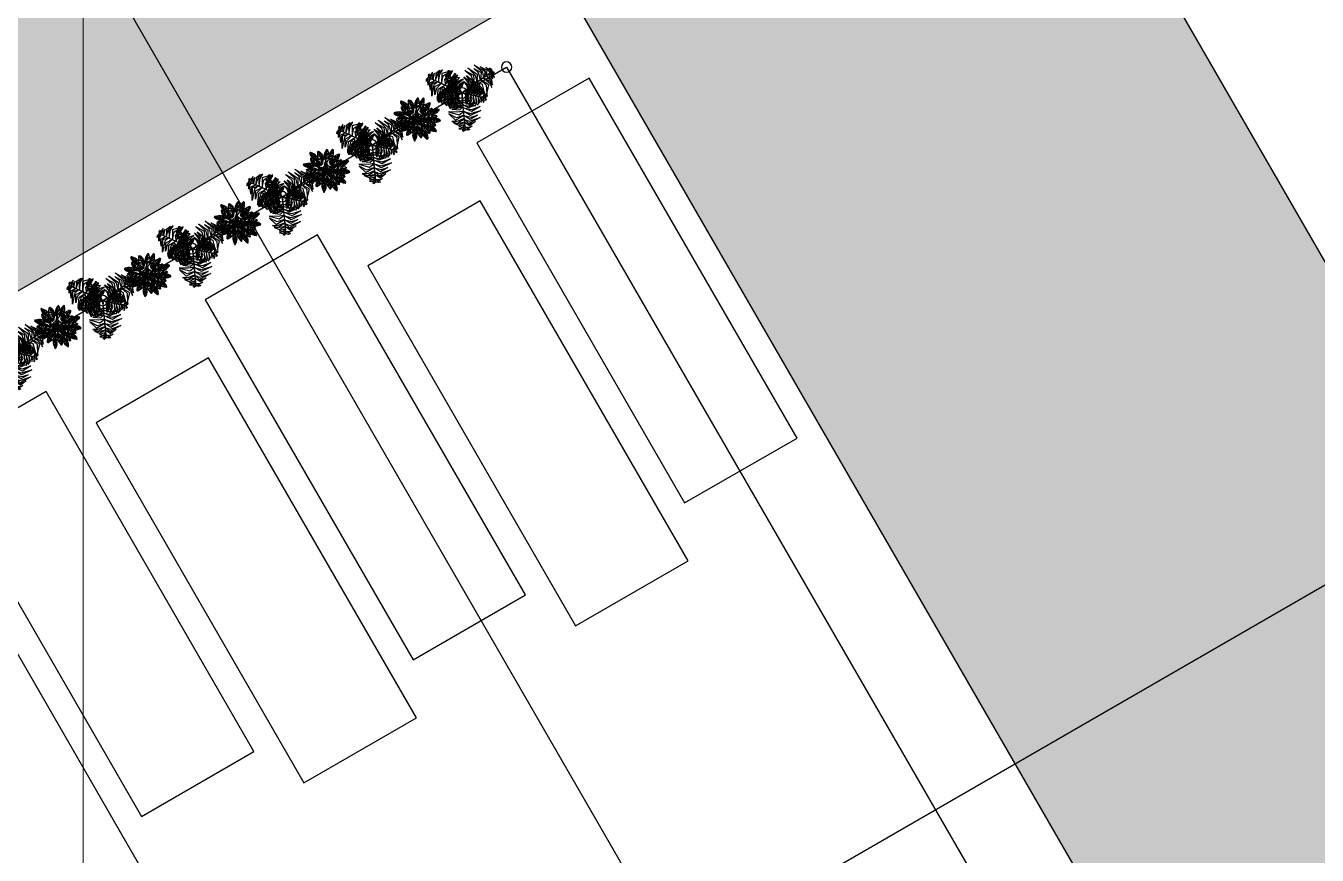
# Model space of a CAD drawing. Header units: metres. Extents: x 97 to 197, y 104 to 205.
# Drawn here: x 104.132 to 106.617, y 124.549 to 126.145 of the extents above; entities that cross this region are included whole.
import ezdxf

# ---------------------------------------------------------------- set-up
doc = ezdxf.new("R2010")
doc.units = ezdxf.units.M
for name, pattern in [('ACAD_ISO10W100', [18, 12, -3, 0, -3]), ('ACAD_ISO12W100', [21, 12, -3, 0, -3, 0, -3]), ('CENTER', [50.8, 31.75, -6.35, 6.35, -6.35])]:
    doc.linetypes.add(name, pattern=pattern)
for name, color, linetype in [('1-ALV_CORTE', 5, 'Continuous'), ('10-PROJ_SUP', 2, 'ACAD_ISO12W100'), ('16-EIXOS', 253, 'ACAD_ISO10W100'), ('18-HATCH', 1, 'Continuous'), ('5-PISO', 1, 'Continuous'), ('6-VEGETAÇÃO', 104, 'Continuous')]:
    doc.layers.add(name, color=color, linetype=linetype)
doc.layers.add('CORTE', color=2, linetype='CENTER', lineweight=9)

# ---------------------------------------------------------------- blocks, each defined once
blk = doc.blocks.new('*U83')
at = {"layer": '5-PISO', "ltscale": 0.1}
for points in [[(0.35, 0.025), (0.35, 0.275), (-0.45, 0.275), (-0.45, 0.025)], [(0.45, -0.275), (0.45, -0.025), (-0.35, -0.025), (-0.35, -0.275)]]:
    blk.add_lwpolyline(points, close=True, dxfattribs=at)
blk = doc.blocks.new('*U84')
at = {"layer": '5-PISO', "color": 0, "linetype": 'ByBlock', "lineweight": -2, "transparency": 16777216}
for p in [(0, 6.0341), (0, 5.4307), (0, 4.8273)]:
    blk.add_blockref('*U83', p, dxfattribs=at)
blk = doc.blocks.new('*U87')
at = {"layer": '5-PISO', "ltscale": 0.1}
blk.add_circle((0.0563, 0), 0.01, dxfattribs=at)
blk = doc.blocks.new('*U88')
at = {"layer": '1-ALV_CORTE', "color": 0, "linetype": 'ByBlock', "lineweight": -2, "transparency": 16777216}
for p in [(0.4533, -3.7), (0.5531, -3.7), (0.6529, -3.7), (0.7527, -3.7), (0.8526, -3.7), (0.9524, -3.7), (1.0522, -3.7), (1.1521, -3.7), (1.2519, -3.7), (1.3517, -3.7), (1.4516, -3.7), (1.5514, -3.7), (1.6512, -3.7), (1.7511, -3.7), (1.8509, -3.7), (1.9507, -3.7), (2.0506, -3.7), (2.1504, -3.7), (2.2502, -3.7)]:
    blk.add_blockref('*U87', p, dxfattribs=at)
blk = doc.blocks.new('A$C5E6B4C6F')
at = {"layer": '6-VEGETAÇÃO', "color": 76}
for points in [[(1.617, 1.726, -2.033), (1.464, 1.918, -2.092), (1.33, 1.988, -2.139), (1.499, 1.959, -2.083)], [(1.678, 1.813, -2.089), (1.51, 1.965, -2.183), (1.405, 2.011, -2.201), (1.562, 1.992, -2.214)], [(1.721, 1.874, -2.146), (1.59, 2.021, -2.244), (1.711, 1.971, -2.224)], [(1.777, 1.953, -2.259), (1.674, 2.021, -2.303), (1.628, 2.076, -2.362), (1.733, 2.028, -2.352)], [(1.806, 1.994, -2.342), (1.736, 2.07, -2.421), (1.789, 2.063, -2.443)], [(1.752, 1.917, -2.19), (1.76, 1.917, -2.19), (1.824, 2.009, -2.376), (1.817, 2.009, -2.376)], [(1.807, 1.996, -2.35), (1.927, 1.923, -2.425), (1.888, 1.979, -2.436)], [(0.357, 1.156, -2.032), (0.303, 1.302, -2.064), (0.415, 1.63, -2.175), (0.231, 1.292, -2.049)], [(0.595, 1.14, -2.069), (0.539, 1.339, -2.115), (0.629, 1.659, -2.22), (0.475, 1.345, -2.105)], [(0.708, 1.124, -2.084), (0.662, 1.376, -2.146), (0.747, 1.632, -2.233), (0.591, 1.377, -2.135)], [(1.482, 1.535, -2.067), (1.345, 1.656, -2.117), (1.097, 1.789, -2.205), (1.417, 1.703, -2.096)], [(1.557, 1.641, -2.048), (1.395, 1.82, -2.109), (1.136, 1.834, -2.194), (1.405, 1.9, -2.11)], [(1.207, 1.531, -0.981), (1.324, 1.574, -0.958), (1.424, 1.573, -1.089), (1.316, 1.62, -0.901)], [(1.395, 1.411, -2.091), (1.402, 1.411, -2.091), (1.64, 1.748, -2.031), (1.632, 1.748, -2.031)], [(1.556, 1.648, -2.048), (1.774, 1.585, -2.101), (1.908, 1.441, -2.163), (1.78, 1.66, -2.08)], [(1.629, 1.743, -2.032), (1.782, 1.718, -2.064), (2.011, 1.456, -2.175), (1.809, 1.784, -2.049)], [(1.633, 1.748, -2.029), (1.64, 1.748, -2.029), (1.76, 1.917, -2.19), (1.752, 1.917, -2.19)], [(1.691, 1.821, -2.104), (1.846, 1.789, -2.2), (1.954, 1.636, -2.209), (1.866, 1.836, -2.236)], [(1.778, 1.935, -2.243), (1.871, 1.881, -2.305), (1.934, 1.803, -2.299), (1.865, 1.938, -2.361)], [(0.052, 1.184, -2.342), (0.02, 1.085, -2.421), (0, 1.135, -2.443)], [(0.049, 1.184, -2.35), (0.052, 1.325, -2.425), (0.023, 1.263, -2.436)], [(0.145, 1.176, -2.19), (0.152, 1.176, -2.19), (0.041, 1.186, -2.376), (0.033, 1.186, -2.376)], [(0.102, 1.18, -2.259), (0.094, 1.057, -2.303), (0.07, 0.989, -2.362), (0.058, 1.103, -2.352)], [(0.117, 1.189, -2.243), (0.117, 1.297, -2.305), (0.153, 1.391, -2.299), (0.07, 1.263, -2.361)], [(0.259, 1.171, -2.104), (0.209, 1.321, -2.2), (0.288, 1.491, -2.209), (0.158, 1.315, -2.236)], [(0.475, 1.141, -2.048), (0.422, 1.361, -2.101), (0.479, 1.549, -2.163), (0.353, 1.329, -2.08)], [(0.796, 1.116, -2.149), (0.756, 1.287, -2.126), (0.781, 1.468, -2.215), (0.703, 1.281, -2.034)], [(1.196, 1.453, -1.072), (1.373, 1.5, -1.059), (1.421, 1.484, -1.129), (1.346, 1.542, -1.001)], [(1.502, 1.177, -1.5), (1.501, 1.373, -1.508), (1.382, 1.522, -1.658), (1.541, 1.415, -1.461)], [(1.426, 1.455, -2.084), (1.667, 1.369, -2.146), (1.847, 1.168, -2.233), (1.703, 1.43, -2.135)], [(1.496, 1.546, -2.069), (1.696, 1.494, -2.115), (1.929, 1.256, -2.22), (1.734, 1.547, -2.105)], [(1.567, 1.195, -1.421), (1.577, 1.394, -1.416), (1.543, 1.509, -1.462), (1.612, 1.399, -1.373)], [(1.582, 1.199, -1.406), (1.664, 1.106, -1.383), (1.707, 0.838, -1.514), (1.704, 1.13, -1.326)], [(1.652, 1.219, -1.388), (1.644, 1.403, -1.435), (1.609, 1.487, -1.463), (1.691, 1.394, -1.423)], [(0.198, 1.171, -2.146), (0.136, 0.983, -2.244), (0.119, 1.114, -2.224)], [(0.351, 1.157, -2.029), (0.358, 1.157, -2.029), (0.152, 1.176, -2.19), (0.145, 1.176, -2.19)], [(0.272, 1.164, -2.089), (0.224, 0.942, -2.183), (0.237, 0.829, -2.201), (0.175, 0.974, -2.214)], [(0.379, 1.154, -2.033), (0.289, 0.926, -2.092), (0.295, 0.774, -2.139), (0.235, 0.936, -2.083)], [(0.481, 1.145, -2.048), (0.407, 0.915, -2.109), (0.525, 0.683, -2.194), (0.333, 0.884, -2.11)], [(0.762, 1.119, -2.091), (0.769, 1.119, -2.091), (0.359, 1.157, -2.031), (0.351, 1.157, -2.031)], [(0.611, 1.133, -2.067), (0.575, 0.954, -2.117), (0.583, 0.673, -2.205), (0.497, 0.993, -2.096)], [(1.395, 0.579, -2.067), (1.568, 0.638, -2.117), (1.807, 0.786, -2.205), (1.573, 0.551, -2.096)], [(1.354, 0.668, -2.084), (1.159, 0.502, -2.146), (0.894, 0.447, -2.233), (1.193, 0.441, -2.135)], [(1.397, 0.562, -2.069), (1.252, 0.414, -2.115), (0.93, 0.332, -2.22), (1.279, 0.356, -2.105)], [(1.456, 0.458, -2.048), (1.292, 0.302, -2.101), (1.1, 0.258, -2.163), (1.354, 0.259, -2.08)], [(1.331, 0.717, -2.091), (1.339, 0.717, -2.091), (1.511, 0.343, -2.031), (1.504, 0.343, -2.031)], [(1.449, 0.461, -2.048), (1.685, 0.512, -2.109), (1.827, 0.73, -2.194), (1.749, 0.463, -2.11)], [(1.492, 0.368, -2.033), (1.735, 0.404, -2.092), (1.863, 0.485, -2.139), (1.753, 0.353, -2.083)], [(1.537, 0.27, -2.089), (1.753, 0.34, -2.183), (1.845, 0.408, -2.201), (1.75, 0.282, -2.214)], [(1.502, 0.348, -2.032), (1.403, 0.228, -2.064), (1.062, 0.161, -2.175), (1.447, 0.171, -2.049)], [(1.538, 0.256, -2.104), (1.433, 0.138, -2.2), (1.246, 0.121, -2.209), (1.463, 0.097, -2.236)], [(1.593, 0.124, -2.243), (1.5, 0.07, -2.305), (1.4, 0.054, -2.299), (1.552, 0.046, -2.361)], [(1.504, 0.342, -2.029), (1.511, 0.342, -2.029), (1.598, 0.154, -2.19), (1.591, 0.154, -2.19)], [(1.631, 0.067, -2.35), (1.508, 0, -2.425), (1.576, 0.006, -2.436)], [(1.568, 0.203, -2.146), (1.762, 0.243, -2.244), (1.657, 0.163, -2.224)], [(1.591, 0.154, -2.19), (1.598, 0.154, -2.19), (1.645, 0.053, -2.376), (1.638, 0.053, -2.376)], [(1.609, 0.115, -2.259), (1.719, 0.17, -2.303), (1.79, 0.183, -2.362), (1.697, 0.116, -2.352)], [(1.63, 0.07, -2.342), (1.731, 0.092, -2.421), (1.698, 0.049, -2.443)]]:
    blk.add_3dface(points, dxfattribs=at)
at = {"layer": '6-VEGETAÇÃO'}
for points in [[(1.206, 1.516, -0.996), (1.024, 1.596, -0.991), (1.003, 1.606, -1.037), (1.032, 1.631, -0.948)], [(1.214, 1.604, -0.963), (1.039, 1.663, -1.01), (1.047, 1.66, -1.038), (1.065, 1.703, -0.998)], [(1.372, 1.379, -2.153), (1.289, 1.475, -2.153), (1.073, 1.642, -2.248), (1.268, 1.547, -2.101)], [(1.23, 1.762, -0.967), (1.133, 1.78, -1), (1.08, 1.812, -1.029), (1.171, 1.816, -1.007)], [(1.41, 1.433, -2.085), (1.238, 1.599, -2.149), (1.14, 1.664, -2.184), (1.367, 1.566, -2.106)], [(1.235, 1.816, -0.991), (1.158, 1.859, -1.031), (1.199, 1.877, -1.03)], [(1.208, 1.535, -0.975), (1.215, 1.535, -0.975), (1.233, 1.716, -0.948), (1.226, 1.716, -0.948)], [(1.22, 1.616, -0.965), (1.342, 1.671, -0.989), (1.417, 1.659, -1.037), (1.338, 1.715, -0.98)], [(1.226, 1.716, -0.948), (1.233, 1.716, -0.948), (1.245, 1.837, -1.002), (1.238, 1.837, -1.002)], [(1.237, 1.748, -0.966), (1.325, 1.761, -1.002), (1.351, 1.746, -1.016), (1.299, 1.807, -1.012)], [(0.955, 0.903, -1.59), (0.806, 0.977, -1.573), (0.644, 1.183, -1.686), (0.774, 0.949, -1.523)], [(1.014, 0.95, -1.677), (0.836, 1.056, -1.674), (0.712, 1.227, -1.775), (0.805, 1.022, -1.619)], [(0.876, 1.104, -2.283), (0.841, 1.252, -2.262), (0.872, 1.481, -2.373), (0.804, 1.331, -2.219)], [(1.069, 0.994, -1.927), (0.971, 1.061, -1.881), (0.833, 1.185, -1.964), (0.915, 1.092, -1.822)], [(0.949, 1.102, -2.406), (0.922, 1.223, -2.391), (0.948, 1.371, -2.474), (0.888, 1.232, -2.335)], [(1.191, 1.364, -1.175), (1.049, 1.403, -1.197), (0.924, 1.423, -1.28), (1.079, 1.451, -1.128)], [(1.18, 1.253, -1.362), (1.084, 1.284, -1.342), (0.937, 1.329, -1.4), (1.039, 1.307, -1.275)], [(1.183, 1.282, -1.27), (0.999, 1.341, -1.291), (0.973, 1.349, -1.318), (1.1, 1.353, -1.229)], [(1.199, 1.449, -1.075), (1.016, 1.518, -1.083), (0.994, 1.522, -1.233), (1.09, 1.57, -1.036)], [(1.178, 1.229, -1.509), (1.095, 1.259, -1.473), (1.001, 1.293, -1.507), (1.108, 1.268, -1.395)], [(1.175, 1.208, -1.643), (1.093, 1.24, -1.593), (1.034, 1.269, -1.595), (1.098, 1.25, -1.522)], [(1.325, 1.313, -2.288), (1.259, 1.405, -2.271), (1.1, 1.534, -2.333), (1.296, 1.428, -2.198)], [(1.283, 1.253, -2.41), (1.221, 1.351, -2.381), (1.104, 1.463, -2.408), (1.248, 1.379, -2.316)], [(1.172, 1.174, -1.86), (1.18, 1.174, -1.86), (1.189, 1.265, -1.292), (1.181, 1.265, -1.292)], [(1.174, 1.231, -1.502), (1.225, 1.249, -1.456), (1.41, 1.25, -1.539), (1.287, 1.263, -1.397)], [(1.176, 1.21, -1.636), (1.205, 1.224, -1.601), (1.326, 1.223, -1.667), (1.211, 1.234, -1.539)], [(1.18, 1.255, -1.355), (1.249, 1.275, -1.303), (1.396, 1.276, -1.37), (1.242, 1.29, -1.204)], [(1.181, 1.265, -1.292), (1.189, 1.265, -1.292), (1.215, 1.535, -0.976), (1.208, 1.535, -0.976)], [(1.185, 1.3, -1.252), (1.387, 1.343, -1.249), (1.49, 1.314, -1.35), (1.387, 1.39, -1.194)], [(1.196, 1.375, -1.165), (1.356, 1.422, -1.148), (1.511, 1.392, -1.261), (1.36, 1.464, -1.098)], [(1.215, 1.156, -2.61), (1.222, 1.156, -2.61), (1.402, 1.411, -2.09), (1.395, 1.411, -2.09)], [(1.269, 1.113, -2.068), (1.269, 1.202, -2.018), (1.257, 1.332, -2.02), (1.28, 1.2, -1.947)], [(1.289, 1.119, -1.934), (1.287, 1.207, -1.898), (1.267, 1.371, -1.932), (1.3, 1.197, -1.82)], [(1.312, 1.125, -1.787), (1.306, 1.226, -1.767), (1.278, 1.444, -1.825), (1.313, 1.276, -1.7)], [(1.286, 1.257, -2.406), (1.405, 1.22, -2.391), (1.52, 1.124, -2.474), (1.429, 1.246, -2.335)], [(1.341, 1.133, -1.695), (1.329, 1.325, -1.716), (1.31, 1.418, -1.743), (1.377, 1.236, -1.654)], [(1.324, 1.32, -2.283), (1.47, 1.276, -2.262), (1.653, 1.135, -2.373), (1.557, 1.269, -2.219)], [(1.324, 1.128, -1.717), (1.331, 1.128, -1.717), (1.593, 1.2, -1.401), (1.585, 1.2, -1.401)], [(1.42, 1.155, -1.6), (1.405, 1.302, -1.622), (1.344, 1.516, -1.705), (1.461, 1.291, -1.553)], [(1.375, 1.383, -2.149), (1.543, 1.333, -2.126), (1.687, 1.221, -2.215), (1.565, 1.381, -2.034)], [(1.505, 1.182, -1.497), (1.612, 1.034, -1.484), (1.64, 0.882, -1.554), (1.642, 1.074, -1.426)], [(1.585, 1.2, -1.4), (1.593, 1.2, -1.4), (1.768, 1.249, -1.373), (1.761, 1.249, -1.373)], [(1.666, 1.218, -1.39), (1.761, 1.124, -1.414), (1.759, 0.977, -1.462), (1.801, 1.144, -1.405)], [(1.715, 1.236, -1.379), (1.726, 1.399, -1.416), (1.768, 1.304, -1.384)], [(1.761, 1.249, -1.373), (1.768, 1.249, -1.373), (1.886, 1.281, -1.427), (1.878, 1.281, -1.427)], [(1.805, 1.261, -1.392), (1.787, 1.358, -1.425), (1.798, 1.419, -1.454), (1.834, 1.335, -1.432)], [(1.795, 1.249, -1.391), (1.838, 1.172, -1.427), (1.839, 1.092, -1.441), (1.872, 1.213, -1.437)], [(1.858, 1.276, -1.416), (1.87, 1.363, -1.456), (1.902, 1.332, -1.455)], [(1.862, 1.277, -1.42), (1.915, 1.175, -1.465), (1.92, 1.23, -1.458)], [(0.841, 0.796, -1.406), (0.726, 0.843, -1.383), (0.569, 1.065, -1.514), (0.701, 0.804, -1.326)], [(0.775, 0.742, -1.39), (0.647, 0.784, -1.414), (0.584, 0.917, -1.462), (0.621, 0.749, -1.405)], [(0.735, 1.122, -2.085), (0.678, 0.89, -2.149), (0.67, 0.773, -2.184), (0.642, 1.017, -2.106)], [(0.903, 0.846, -1.497), (0.741, 0.931, -1.484), (0.648, 1.055, -1.554), (0.731, 0.882, -1.426)], [(0.839, 0.794, -1.4), (0.846, 0.794, -1.4), (0.71, 0.672, -1.373), (0.703, 0.672, -1.373)], [(0.801, 1.116, -2.153), (0.759, 0.996, -2.153), (0.723, 0.725, -2.248), (0.708, 0.941, -2.101)], [(1.072, 1.091, -2.61), (1.08, 1.091, -2.61), (0.769, 1.119, -2.09), (0.762, 1.119, -2.09)], [(0.881, 1.108, -2.288), (0.835, 1.005, -2.271), (0.803, 0.803, -2.333), (0.797, 1.025, -2.198)], [(1.048, 0.981, -1.78), (0.935, 1.058, -1.728), (0.826, 1.156, -1.795), (0.93, 1.042, -1.629)], [(1.041, 0.974, -1.717), (1.049, 0.974, -1.717), (0.846, 0.794, -1.401), (0.839, 0.794, -1.401)], [(0.853, 0.806, -1.421), (0.932, 0.624, -1.416), (1.014, 0.536, -1.462), (0.903, 0.604, -1.373)], [(0.954, 1.101, -2.41), (0.9, 0.999, -2.381), (0.862, 0.841, -2.408), (0.863, 1.008, -2.316)], [(0.903, 0.851, -1.5), (0.99, 0.676, -1.508), (1.164, 0.595, -1.658), (0.973, 0.621, -1.461)], [(1.082, 1.011, -2.061), (1.002, 1.066, -2.026), (0.914, 1.148, -2.092), (0.991, 1.062, -1.964)], [(1.287, 0.824, -2.283), (1.176, 0.719, -2.262), (0.963, 0.632, -2.373), (1.127, 0.648, -2.219)], [(0.967, 0.908, -1.6), (1.045, 0.782, -1.622), (1.195, 0.618, -1.705), (0.99, 0.768, -1.553)], [(1.252, 0.888, -2.406), (1.161, 0.804, -2.391), (1.019, 0.752, -2.474), (1.171, 0.77, -2.335)], [(1.028, 0.962, -1.695), (1.124, 0.795, -1.716), (1.182, 0.721, -1.743), (1.041, 0.854, -1.654)], [(1.109, 1.035, -2.285), (1.117, 1.035, -2.285), (1.049, 0.974, -1.717), (1.041, 0.974, -1.717)], [(1.05, 0.982, -1.787), (1.1, 0.895, -1.767), (1.222, 0.711, -1.825), (1.117, 0.847, -1.7)], [(1.068, 0.998, -1.934), (1.109, 0.92, -1.898), (1.199, 0.782, -1.932), (1.093, 0.923, -1.82)], [(1.072, 1.091, -2.61), (1.08, 1.091, -2.61), (1.17, 1.082, -3.235), (1.163, 1.082, -3.235)], [(1.084, 1.012, -2.068), (1.123, 0.933, -2.018), (1.192, 0.821, -2.02), (1.112, 0.929, -1.947)], [(1.109, 1.035, -2.285), (1.117, 1.035, -2.285), (1.172, 1.084, -2.985), (1.164, 1.084, -2.985)], [(1.215, 1.156, -2.61), (1.222, 1.156, -2.61), (1.17, 1.082, -3.235), (1.163, 1.082, -3.235)], [(1.2, 1, -2.61), (1.208, 1, -2.61), (1.17, 1.082, -3.235), (1.163, 1.082, -3.235)], [(1.236, 1.104, -2.285), (1.243, 1.104, -2.285), (1.172, 1.084, -2.985), (1.164, 1.084, -2.985)], [(1.172, 1.174, -1.86), (1.18, 1.174, -1.86), (1.172, 1.1, -2.56), (1.165, 1.1, -2.56)], [(1.2, 1, -2.61), (1.208, 1, -2.61), (1.339, 0.717, -2.09), (1.331, 0.717, -2.09)], [(1.236, 1.104, -2.285), (1.243, 1.104, -2.285), (1.331, 1.128, -1.717), (1.324, 1.128, -1.717)], [(1.25, 0.893, -2.41), (1.366, 0.897, -2.381), (1.522, 0.943, -2.408), (1.377, 0.861, -2.316)], [(1.271, 1.114, -2.061), (1.318, 1.029, -2.026), (1.361, 0.916, -2.092), (1.33, 1.027, -1.964)], [(1.281, 0.826, -2.288), (1.393, 0.838, -2.271), (1.584, 0.911, -2.333), (1.395, 0.794, -2.198)], [(1.29, 1.123, -1.927), (1.348, 1.019, -1.881), (1.417, 0.847, -1.964), (1.384, 0.967, -1.822)], [(1.315, 1.126, -1.78), (1.381, 1.006, -1.728), (1.435, 0.87, -1.795), (1.393, 1.018, -1.629)], [(1.315, 0.753, -2.153), (1.439, 0.777, -2.153), (1.692, 0.881, -2.248), (1.512, 0.759, -2.101)], [(1.343, 0.692, -2.085), (1.572, 0.759, -2.149), (1.677, 0.811, -2.184), (1.479, 0.664, -2.106)], [(1.358, 1.138, -1.677), (1.471, 0.964, -1.674), (1.506, 0.756, -1.775), (1.514, 0.981, -1.619)], [(1.432, 1.154, -1.59), (1.533, 1.021, -1.573), (1.587, 0.765, -1.686), (1.574, 1.032, -1.523)], [(0.625, 0.603, -1.42), (0.532, 0.67, -1.465), (0.552, 0.619, -1.458)], [(0.673, 0.657, -1.391), (0.599, 0.707, -1.427), (0.563, 0.778, -1.441), (0.587, 0.655, -1.437)], [(0.703, 0.673, -1.373), (0.71, 0.673, -1.373), (0.619, 0.591, -1.427), (0.612, 0.591, -1.427)], [(0.628, 0.605, -1.416), (0.656, 0.522, -1.456), (0.614, 0.535, -1.455)], [(0.668, 0.642, -1.392), (0.728, 0.563, -1.425), (0.745, 0.503, -1.454), (0.675, 0.562, -1.432)], [(0.738, 0.704, -1.379), (0.8, 0.553, -1.416), (0.721, 0.619, -1.384)], [(0.787, 0.747, -1.388), (0.876, 0.585, -1.435), (0.944, 0.526, -1.463), (0.829, 0.573, -1.423)], [(1.317, 0.748, -2.149), (1.189, 0.628, -2.126), (1.02, 0.559, -2.215), (1.22, 0.585, -2.034)]]:
    blk.add_3dface(points, dxfattribs=at)
blk = doc.blocks.new('A$C67B00017')
at = {"layer": '6-VEGETAÇÃO', "color": 153}
for p, q in [((0.656, 2.047), (0.587, 2.057)), ((0.687, 1.99), (0.596, 1.999)), ((0.721, 1.914), (0.606, 1.927)), ((0.662, 2.14), (0.661, 2.077)), ((0.703, 2.103), (0.703, 2.003)), ((0.744, 2.051), (0.737, 1.925)), ((0.785, 1.97), (0.754, 1.871)), ((0.925, 1.914), (0.844, 1.95)), ((0.964, 2.027), (0.942, 1.948)), ((1.002, 1.966), (0.967, 1.844)), ((1.12, 1.971), (1.019, 2.037)), ((1.126, 2.026), (1.03, 2.092)), ((1.132, 2.109), (1.055, 2.16)), ((1.131, 2.174), (1.075, 2.216)), ((1.18, 1.961), (1.129, 1.936)), ((1.208, 2.045), (1.134, 1.973)), ((1.21, 2.136), (1.145, 2.028)), ((1.18, 2.254), (1.15, 2.198)), ((1.199, 2.201), (1.151, 2.113)), ((1.202, 1.994), (1.231, 1.871)), ((1.243, 2.053), (1.261, 1.974)), ((1.276, 1.939), (1.36, 1.971)), ((1.484, 1.896), (1.424, 2.001)), ((1.514, 1.943), (1.459, 2.045)), ((1.557, 2.014), (1.512, 2.094)), ((1.639, 2.003), (1.532, 1.936)), ((1.586, 2.073), (1.554, 2.135)), ((1.659, 2.066), (1.576, 2.009)), ((1.665, 2.122), (1.613, 2.085)), ((0.296, 1.706), (0.23, 1.681)), ((0.256, 1.79), (0.286, 1.734)), ((0.35, 1.671), (0.266, 1.635)), ((0.416, 1.621), (0.309, 1.577)), ((0.31, 1.778), (0.358, 1.69)), ((0.401, 1.393), (0.327, 1.344)), ((0.328, 1.487), (0.382, 1.425)), ((0.46, 1.585), (0.349, 1.537)), ((0.37, 1.752), (0.426, 1.637)), ((0.479, 1.364), (0.384, 1.296)), ((0.4, 1.486), (0.483, 1.39)), ((0.446, 1.7), (0.465, 1.598)), ((0.575, 1.32), (0.454, 1.236)), ((0.482, 1.47), (0.582, 1.344)), ((0.501, 1.63), (0.493, 1.574)), ((0.602, 1.725), (0.513, 1.718)), ((0.639, 1.288), (0.514, 1.198)), ((0.529, 1.576), (0.526, 1.546)), ((0.657, 1.662), (0.541, 1.648)), ((0.719, 1.577), (0.573, 1.562)), ((0.584, 1.842), (0.601, 1.763)), ((0.59, 1.427), (0.642, 1.306)), ((0.759, 1.518), (0.607, 1.5)), ((0.742, 1.862), (0.622, 1.874)), ((0.646, 1.807), (0.672, 1.682)), ((0.677, 1.356), (0.684, 1.284)), ((0.781, 1.48), (0.678, 1.45)), ((0.71, 1.754), (0.737, 1.594)), ((0.728, 1.296), (0.731, 1.258)), ((0.812, 1.431), (0.744, 1.413)), ((0.8, 1.883), (0.767, 1.837)), ((0.784, 1.663), (0.771, 1.532)), ((0.799, 1.821), (0.782, 1.797)), ((0.826, 1.559), (0.797, 1.493)), ((0.876, 1.406), (0.821, 1.404)), ((0.959, 1.729), (0.823, 1.784)), ((0.968, 1.658), (0.824, 1.713)), ((0.841, 1.482), (0.826, 1.447)), ((0.944, 1.833), (0.835, 1.875)), ((0.908, 1.366), (0.836, 1.361)), ((0.945, 1.312), (0.854, 1.306)), ((0.868, 1.479), (0.876, 1.43)), ((0.905, 1.456), (0.918, 1.379)), ((0.944, 1.422), (0.956, 1.323)), ((0.987, 1.364), (0.976, 1.283)), ((1.034, 1.889), (0.983, 1.736)), ((1.057, 1.775), (0.984, 1.665)), ((1.045, 1.663), (0.989, 1.618)), ((1.01, 1.298), (0.991, 1.258)), ((1.023, 1.588), (0.993, 1.564)), ((1.086, 1.367), (1.011, 1.425)), ((1.094, 1.41), (1.023, 1.467)), ((1.104, 1.475), (1.047, 1.519)), ((1.107, 1.526), (1.065, 1.562)), ((1.106, 1.315), (1.084, 1.306)), ((1.133, 1.356), (1.091, 1.339)), ((1.16, 1.42), (1.097, 1.368)), ((1.167, 1.492), (1.109, 1.41)), ((1.162, 1.543), (1.119, 1.477)), ((1.15, 1.907), (1.123, 1.894)), ((1.15, 1.585), (1.123, 1.543)), ((1.139, 1.805), (1.207, 1.693)), ((1.146, 1.693), (1.2, 1.646)), ((1.164, 1.617), (1.193, 1.592)), ((1.166, 1.919), (1.211, 1.764)), ((1.223, 1.685), (1.368, 1.733)), ((1.234, 1.755), (1.373, 1.804)), ((1.254, 1.859), (1.365, 1.896)), ((1.281, 1.498), (1.293, 1.461)), ((1.304, 1.573), (1.327, 1.504)), ((1.306, 1.444), (1.372, 1.42)), ((1.341, 1.49), (1.441, 1.451)), ((1.355, 1.673), (1.356, 1.542)), ((1.366, 1.526), (1.516, 1.494)), ((1.436, 1.757), (1.396, 1.6)), ((1.412, 1.581), (1.556, 1.553)), ((1.482, 1.826), (1.452, 1.826)), ((1.505, 1.804), (1.468, 1.682)), ((1.533, 1.86), (1.476, 1.861)), ((1.482, 1.661), (1.596, 1.636)), ((1.596, 1.922), (1.497, 1.892)), ((1.509, 1.41), (1.517, 1.373)), ((1.527, 1.354), (1.589, 1.322)), ((1.54, 1.482), (1.555, 1.411)), ((1.541, 1.718), (1.629, 1.703)), ((1.57, 1.833), (1.546, 1.756)), ((1.568, 1.395), (1.662, 1.344)), ((1.604, 1.575), (1.588, 1.444)), ((1.597, 1.428), (1.741, 1.378)), ((1.695, 1.648), (1.635, 1.498)), ((1.649, 1.477), (1.788, 1.431)), ((1.769, 1.686), (1.717, 1.57)), ((1.746, 1.267), (1.726, 1.29)), ((1.728, 1.547), (1.838, 1.508)), ((1.806, 1.253), (1.768, 1.295)), ((1.794, 1.597), (1.88, 1.571)), ((1.799, 1.314), (1.836, 1.428)), ((1.837, 1.707), (1.804, 1.633)), ((1.894, 1.249), (1.805, 1.301)), ((1.854, 1.323), (1.891, 1.432)), ((1.983, 1.271), (1.86, 1.305)), ((1.935, 1.339), (1.963, 1.427)), ((2.042, 1.299), (1.944, 1.322)), ((1.998, 1.357), (2.022, 1.423)), ((2.087, 1.332), (2.025, 1.346)), ((0.094, 1.203), (0.149, 1.17)), ((0.171, 1.151), (0.127, 1.096)), ((0.147, 1.22), (0.233, 1.168)), ((0.236, 1.148), (0.182, 1.074)), ((0.212, 1.228), (0.318, 1.158)), ((0.318, 1.139), (0.249, 1.047)), ((0.374, 1.13), (0.303, 1.033)), ((0.304, 1.222), (0.372, 1.144)), ((0.433, 0.859), (0.353, 0.899)), ((0.371, 0.757), (0.417, 0.824)), ((0.386, 1.19), (0.409, 1.138)), ((0.506, 0.897), (0.404, 0.953)), ((0.438, 1.158), (0.45, 1.13)), ((0.442, 0.766), (0.513, 0.872)), ((0.597, 0.952), (0.467, 1.021)), ((0.514, 0.661), (0.638, 0.689)), ((0.656, 0.991), (0.522, 1.066)), ((0.522, 0.791), (0.606, 0.929)), ((0.566, 0.726), (0.725, 0.754)), ((0.676, 1.265), (0.6, 1.189)), ((0.69, 1.019), (0.606, 1.085)), ((0.624, 0.848), (0.661, 0.974)), ((0.656, 0.801), (0.787, 0.79)), ((0.659, 0.673), (0.674, 0.558)), ((0.726, 1.237), (0.676, 1.189)), ((0.737, 1.052), (0.682, 1.094)), ((0.702, 0.928), (0.7, 1.001)), ((0.743, 0.737), (0.76, 0.591)), ((0.745, 0.993), (0.745, 1.032)), ((0.76, 0.844), (0.826, 0.816)), ((0.853, 0.96), (0.799, 0.967)), ((0.801, 0.778), (0.822, 0.626)), ((0.889, 0.996), (0.818, 1.009)), ((0.836, 0.861), (0.872, 0.846)), ((0.838, 0.888), (0.851, 0.937)), ((0.839, 0.8), (0.871, 0.697)), ((0.931, 1.047), (0.842, 1.062)), ((0.958, 1.081), (0.865, 1.099)), ((0.968, 1.275), (0.874, 1.267)), ((0.877, 0.907), (0.898, 0.983)), ((0.888, 0.832), (0.906, 0.764)), ((1.042, 0.659), (0.909, 0.583)), ((0.919, 0.938), (0.941, 1.035)), ((0.968, 0.991), (0.965, 1.072)), ((0.998, 1.054), (0.982, 1.096)), ((1.01, 1.1), (1.002, 1.123)), ((1.018, 1.251), (1.007, 1.229)), ((1.048, 0.969), (1.092, 1.037)), ((1.054, 1.038), (1.089, 1.066)), ((1.087, 0.736), (1.054, 0.755)), ((1.12, 0.665), (1.057, 0.701)), ((1.148, 0.556), (1.06, 0.654)), ((1.062, 0.898), (1.093, 0.993)), ((1.067, 1.084), (1.086, 1.1)), ((1.083, 0.851), (1.103, 0.927)), ((1.102, 1.042), (1.191, 1.009)), ((1.107, 0.814), (1.12, 0.862)), ((1.108, 0.998), (1.192, 0.965)), ((1.118, 0.933), (1.185, 0.908)), ((1.13, 0.884), (1.181, 0.862)), ((1.186, 1.151), (1.181, 1.174)), ((1.221, 1.118), (1.212, 1.161)), ((1.235, 0.724), (1.249, 0.76)), ((1.28, 1.08), (1.239, 1.151)), ((1.24, 1.162), (1.31, 1.226)), ((1.253, 0.648), (1.28, 0.715)), ((1.263, 0.776), (1.33, 0.796)), ((1.295, 0.728), (1.397, 0.762)), ((1.298, 0.545), (1.307, 0.676)), ((1.318, 0.691), (1.469, 0.714)), ((1.401, 1.057), (1.343, 1.11)), ((1.344, 1.126), (1.397, 1.175)), ((1.36, 0.633), (1.506, 0.653)), ((1.393, 1.114), (1.436, 1.149)), ((1.445, 1.062), (1.408, 1.096)), ((1.521, 0.946), (1.49, 0.923)), ((1.599, 0.949), (1.542, 0.906)), ((1.585, 1.076), (1.567, 1.11)), ((1.575, 0.875), (1.593, 0.723)), ((1.71, 0.933), (1.586, 0.89)), ((1.653, 1.039), (1.621, 1.104)), ((1.642, 0.85), (1.661, 0.704)), ((1.816, 0.882), (1.655, 0.871)), ((1.665, 1.116), (1.747, 1.245)), ((1.76, 1.005), (1.668, 1.098)), ((1.736, 1.109), (1.817, 1.232)), ((1.877, 1.003), (1.738, 1.085)), ((1.739, 0.809), (1.753, 0.693)), ((1.883, 0.832), (1.755, 0.829)), ((1.813, 0.771), (1.827, 0.683)), ((1.841, 1.103), (1.904, 1.201)), ((1.959, 1.019), (1.847, 1.078)), ((1.931, 0.78), (1.85, 0.778)), ((1.924, 1.105), (1.976, 1.177)), ((2.026, 1.044), (1.954, 1.082)), ((0.48, 0.598), (0.559, 0.616)), ((0.597, 0.619), (0.605, 0.53)), ((0.731, 0.253), (0.662, 0.237)), ((0.757, 0.312), (0.667, 0.296)), ((0.784, 0.391), (0.671, 0.369)), ((0.801, 0.444), (0.683, 0.423)), ((0.744, 0.16), (0.738, 0.224)), ((0.782, 0.201), (0.774, 0.301)), ((0.818, 0.256), (0.802, 0.382)), ((0.853, 0.341), (0.813, 0.436)), ((0.86, 0.429), (0.823, 0.472)), ((0.854, 0.49), (0.835, 0.513)), ((1.045, 0.587), (0.918, 0.513)), ((1.045, 0.482), (0.944, 0.424)), ((1.039, 0.399), (0.963, 0.352)), ((1.094, 0.294), (1.06, 0.368)), ((1.143, 0.44), (1.069, 0.584)), ((1.123, 0.359), (1.07, 0.475)), ((1.169, 0.291), (1.236, 0.37)), ((1.176, 0.2), (1.231, 0.314)), ((1.189, 0.377), (1.238, 0.407)), ((1.193, 0.136), (1.232, 0.228)), ((1.214, 0.433), (1.239, 0.449)), ((1.218, 0.086), (1.242, 0.145)), ((1.25, 0.373), (1.356, 0.317)), ((1.25, 0.317), (1.351, 0.262)), ((1.252, 0.234), (1.333, 0.191)), ((1.258, 0.17), (1.319, 0.134)), ((1.375, 0.457), (1.343, 0.615)), ((1.441, 0.406), (1.41, 0.529)), ((1.425, 0.55), (1.541, 0.568)), ((1.481, 0.489), (1.57, 0.499)), ((1.504, 0.372), (1.484, 0.451)), ((1.608, 0.593), (1.621, 0.621)), ((1.619, 0.533), (1.643, 0.584)), ((1.65, 0.45), (1.662, 0.552)), ((1.672, 0.563), (1.791, 0.575)), ((1.706, 0.377), (1.688, 0.503)), ((1.702, 0.516), (1.817, 0.526)), ((1.755, 0.334), (1.737, 0.433)), ((1.75, 0.448), (1.841, 0.457)), ((1.791, 0.398), (1.861, 0.402)), ((1.803, 0.306), (1.791, 0.368))]:
    blk.add_line(p, q, dxfattribs=at)
at = {"layer": '6-VEGETAÇÃO', "color": 210}
blk.add_line((1.129, 1.243), (1.254, 1.335), dxfattribs=at)
at = {"layer": '6-VEGETAÇÃO', "color": 253}
for p, q in [((1.349, 1.061), (1.279, 1.132)), ((1.282, 1.147), (1.35, 1.207))]:
    blk.add_line(p, q, dxfattribs=at)
at = {"layer": '6-VEGETAÇÃO', "color": 153}
for points in [[(0.844, 1.366), (0.635, 1.463), (0.461, 1.83), (0.452, 1.864), (0.732, 1.759), (0.86, 1.424), (0.886, 1.342)], [(0.782, 1.732), (0.638, 1.841), (0.565, 2.152), (0.564, 2.179), (0.762, 2.052), (0.804, 1.773), (0.81, 1.706)], [(0.611, 2.125), (0.585, 2.128)], [(0.792, 1.744), (0.702, 1.978), (0.587, 2.176)], [(0.628, 2.13), (0.628, 2.161)], [(0.971, 1.485), (0.832, 1.668), (0.85, 2.074), (0.857, 2.108), (1.056, 1.883), (1.012, 1.528), (0.997, 1.443)], [(0.896, 2.025), (0.865, 2.038)], [(0.988, 1.496), (0.958, 1.813), (0.885, 2.096)], [(0.92, 2.026), (0.929, 2.063)], [(1.092, 1.837), (1.017, 2.001), (1.101, 2.309), (1.113, 2.334), (1.226, 2.128), (1.131, 1.863), (1.105, 1.801)], [(1.212, 1.512), (1.359, 1.689), (1.359, 2.095), (1.353, 2.129), (1.144, 1.914), (1.173, 1.557), (1.184, 1.471)], [(1.107, 1.843), (1.139, 2.091), (1.132, 2.321)], [(1.128, 2.264), (1.107, 2.279)], [(1.146, 2.261), (1.16, 2.288)], [(1.196, 1.524), (1.239, 1.84), (1.325, 2.119)], [(1.399, 1.789), (1.406, 1.97), (1.62, 2.207), (1.641, 2.224), (1.65, 1.989), (1.446, 1.795), (1.394, 1.751)], [(1.415, 1.788), (1.555, 1.995), (1.652, 2.203)], [(1.624, 2.154), (1.612, 2.178)], [(1.638, 2.143), (1.663, 2.161)], [(0.556, 1.489), (0.378, 1.516), (0.166, 1.754), (0.151, 1.778), (0.386, 1.76), (0.556, 1.536), (0.594, 1.48)], [(0.786, 1.196), (0.556, 1.18), (0.226, 1.417), (0.202, 1.442), (0.499, 1.486), (0.772, 1.254), (0.835, 1.195)], [(0.56, 1.505), (0.369, 1.667), (0.173, 1.786)], [(0.218, 1.753), (0.194, 1.743)], [(0.231, 1.766), (0.216, 1.792)], [(0.785, 1.216), (0.503, 1.365), (0.227, 1.459)], [(0.292, 1.43), (0.265, 1.411)], [(0.305, 1.45), (0.279, 1.478)], [(0.853, 1.384), (0.678, 1.651), (0.481, 1.867)], [(0.525, 1.809), (0.491, 1.806)], [(0.545, 1.821), (0.536, 1.858)], [(1.023, 1.19), (0.921, 1.359), (0.805, 1.497)], [(0.83, 1.461), (0.81, 1.46)], [(0.843, 1.467), (0.839, 1.491)], [(1.069, 1.267), (1.108, 1.46), (1.116, 1.641)], [(1.11, 1.597), (1.094, 1.61)], [(1.124, 1.593), (1.136, 1.613)], [(1.269, 1.383), (1.485, 1.461), (1.692, 1.811), (1.703, 1.843), (1.415, 1.764), (1.257, 1.442), (1.224, 1.362)], [(1.261, 1.402), (1.459, 1.651), (1.674, 1.848)], [(1.482, 1.298), (1.707, 1.348), (1.955, 1.67), (1.971, 1.701), (1.674, 1.657), (1.478, 1.357), (1.435, 1.283)], [(1.477, 1.317), (1.704, 1.541), (1.943, 1.709)], [(1.607, 1.809), (1.619, 1.845)], [(1.626, 1.795), (1.659, 1.789)], [(1.663, 1.304), (1.801, 1.42), (2.12, 1.423), (2.147, 1.419), (1.979, 1.253), (1.698, 1.273), (1.631, 1.282)], [(1.672, 1.291), (1.92, 1.328), (2.139, 1.397)], [(1.87, 1.678), (1.887, 1.713)], [(1.888, 1.663), (1.92, 1.653)], [(2.084, 1.385), (2.093, 1.409)], [(2.085, 1.366), (2.115, 1.36)], [(0.506, 1.097), (0.338, 1.029), (0.035, 1.127), (0.01, 1.14), (0.221, 1.244), (0.482, 1.137), (0.543, 1.108)], [(0.501, 1.112), (0.254, 1.155), (0.025, 1.158)], [(0.085, 1.17), (0.059, 1.185)], [(0.081, 1.152), (0.065, 1.131)], [(0.791, 1.1), (0.562, 1.089), (0.262, 0.815), (0.241, 0.787), (0.54, 0.778), (0.785, 1.04), (0.84, 1.106)], [(0.793, 1.08), (0.531, 0.899), (0.267, 0.773)], [(0.329, 0.81), (0.299, 0.825)], [(0.344, 0.791), (0.321, 0.76)], [(0.952, 0.864), (0.858, 0.655), (0.493, 0.476), (0.459, 0.466), (0.561, 0.748), (0.894, 0.88), (0.976, 0.907)], [(0.934, 0.874), (0.67, 0.695), (0.457, 0.496)], [(1.016, 1.172), (0.884, 1.12), (0.762, 0.9), (0.755, 0.88), (0.932, 0.934), (1.024, 1.136), (1.043, 1.185)], [(1.021, 1.16), (0.903, 1.002), (0.773, 0.877)], [(0.802, 0.911), (0.782, 0.914)], [(0.815, 0.903), (0.808, 0.88)], [(1.02, 0.831), (0.91, 0.629), (0.988, 0.23), (1, 0.198), (1.164, 0.449), (1.067, 0.794), (1.04, 0.876)], [(1.099, 1.149), (1.186, 1.036), (1.177, 0.785), (1.173, 0.764), (1.049, 0.902), (1.074, 1.122), (1.083, 1.174)], [(1.038, 0.822), (1.056, 0.503), (1.026, 0.213)], [(1.089, 1.142), (1.109, 0.946), (1.156, 0.771)], [(1.144, 1.208), (1.283, 1.234), (1.502, 1.112), (1.519, 1.098), (1.34, 1.05), (1.156, 1.173), (1.113, 1.205)], [(1.134, 0.815), (1.128, 0.791)], [(1.145, 1.196), (1.329, 1.124), (1.505, 1.086)], [(1.148, 0.815), (1.167, 0.807)], [(1.229, 0.84), (1.44, 0.749), (1.626, 0.388), (1.636, 0.355), (1.353, 0.451), (1.214, 0.782), (1.185, 0.863)], [(1.22, 0.821), (1.403, 0.561), (1.607, 0.351)], [(1.408, 0.922), (1.551, 0.742), (1.949, 0.658), (1.983, 0.657), (1.815, 0.905), (1.46, 0.951), (1.374, 0.957)], [(1.423, 0.935), (1.723, 0.827), (1.979, 0.686)], [(1.494, 1.148), (1.702, 1.247), (2.095, 1.146), (2.127, 1.131), (1.867, 0.983), (1.528, 1.099), (1.448, 1.131)], [(1.456, 1.086), (1.475, 1.071)], [(1.463, 1.099), (1.478, 1.113)], [(1.502, 1.13), (1.819, 1.094), (2.11, 1.107)], [(1.609, 0.684), (1.77, 0.604), (1.9, 0.312), (1.906, 0.286), (1.688, 0.374), (1.594, 0.639), (1.576, 0.704)], [(1.601, 0.67), (1.733, 0.458), (1.883, 0.284)], [(1.913, 0.715), (1.918, 0.682)], [(1.92, 0.738), (1.958, 0.738)], [(2.034, 1.087), (2.069, 1.07)], [(2.039, 1.11), (2.057, 1.138)], [(0.501, 0.56), (0.464, 0.551)], [(0.513, 0.54), (0.516, 0.507)], [(0.83, 0.577), (0.695, 0.457), (0.649, 0.141), (0.65, 0.114), (0.836, 0.257), (0.855, 0.538), (0.856, 0.606)], [(0.692, 0.172), (0.666, 0.166)], [(0.841, 0.566), (0.771, 0.326), (0.672, 0.119)], [(0.71, 0.168), (0.712, 0.137)], [(1.027, 0.285), (0.998, 0.267)], [(1.05, 0.288), (1.065, 0.252)], [(1.264, 0.509), (1.355, 0.353), (1.302, 0.038), (1.293, 0.012), (1.159, 0.206), (1.228, 0.479), (1.248, 0.544)], [(1.25, 0.502), (1.243, 0.251), (1.273, 0.024)], [(1.252, 0.082), (1.241, 0.054)], [(1.27, 0.08), (1.293, 0.067)], [(1.541, 0.395), (1.552, 0.358)], [(1.562, 0.407), (1.595, 0.411)]]:
    blk.add_spline(points, degree=3, dxfattribs=at)
at = {"layer": '6-VEGETAÇÃO', "color": 123}
for points in [[(1.016, 1.179), (0.89, 1.244), (0.791, 1.475), (0.787, 1.496), (0.957, 1.424), (1.028, 1.214), (1.042, 1.163)], [(1.057, 1.264), (1.008, 1.397), (1.091, 1.634), (1.102, 1.652), (1.179, 1.484), (1.089, 1.282), (1.065, 1.234)]]:
    blk.add_spline(points, degree=3, dxfattribs=at)
at = {"layer": '6-VEGETAÇÃO', "color": 210}
for points in [[(0.907, 1.497), (0.857, 1.525), (0.797, 1.557)], [(0.903, 1.502), (0.866, 1.538), (0.824, 1.631), (0.824, 1.658)], [(1.092, 1.774), (1.101, 1.705), (1.129, 1.649)], [(1.388, 1.349), (1.429, 1.354), (1.443, 1.391), (1.485, 1.405)], [(1.416, 1.368), (1.434, 1.437), (1.485, 1.46)], [(0.7, 1.141), (0.584, 1.105), (0.506, 1.109)], [(0.7, 1.141), (0.626, 1.141), (0.552, 1.141), (0.51, 1.146)], [(0.958, 0.786), (0.907, 0.703), (0.857, 0.661)], [(0.935, 0.754), (0.907, 0.68), (0.903, 0.592)], [(1.065, 1.151), (1.018, 1.077), (1.009, 1.003)], [(1.115, 1.155), (1.189, 1.077), (1.245, 1.035)], [(1.295, 0.874), (1.379, 0.924), (1.471, 0.92)], [(1.471, 0.767), (1.392, 0.846), (1.314, 0.86)]]:
    blk.add_spline(points, degree=3, dxfattribs=at)
at = {"layer": '6-VEGETAÇÃO', "color": 210, "end_tangent": (0.950778, -0.309872)}
blk.add_spline([(0.963, 1.178), (0.875, 1.174), (0.81, 1.146)], degree=3, dxfattribs=at)
at = {"layer": '6-VEGETAÇÃO', "color": 253}
for points in [[(1.834, 0.322), (1.84, 0.292)], [(1.85, 0.33), (1.876, 0.332)]]:
    blk.add_spline(points, degree=3, dxfattribs=at)

msp = doc.modelspace()

# ---------------------------------------------------------------- hatches: boundary and pattern name
at = {"layer": '18-HATCH', "transparency": 33554508}
h = msp.add_hatch(color=254, dxfattribs=at)
h.dxf.hatch_style = 1
h.paths.add_polyline_path([(105.1615, 126.239), (108.1623, 121.0416, -0.453693), (108.0629, 120.5397, 0.414214), (107.9385, 120.0752), (108.046, 119.889), (109.6648, 120.0306, -1.041113), (110.6255, 120.1147), (110.7998, 118.1223, 1), (112.2941, 118.253), (112.0382, 121.1774, 0.35724), (111.5434, 121.7512, -0.464806), (108.944, 122.472, -0.267949), (108.2647, 122.8641), (105.9221, 126.9217, -0.553373), (106.3982, 127.8201), (99.5639, 127.8201), (101.7663, 124.2788)])
h = msp.add_hatch(color=254, dxfattribs=at)
h.dxf.hatch_style = 1
h.paths.add_polyline_path([(113.5749, 124.884), (113.5749, 124.3085, -0.706279), (112.158, 123.9283, -0.163371), (112.2667, 122.8106, 0.931401)])
edge = h.paths.add_edge_path()
edge.add_line((112.1544, 122.019), (112.1544, 121.5729))
edge = h.paths.add_edge_path()
edge.add_line((111.9313, 121.7984), (112.6313, 121.7984))
h.paths.add_polyline_path([(112.3021, 121.8163), (112.6153, 121.8163), (112.6153, 121.9487), (112.3021, 121.9487)], flags=9)
h.paths.add_polyline_path([(103.853, 118.645), (104.1098, 118.645), (104.1098, 118.9026), (103.853, 118.9026)], flags=9)
h.paths.add_polyline_path([(103.853, 118.345), (104.1098, 118.345), (104.1098, 118.6026), (103.853, 118.6026)], flags=9)
h.paths.add_polyline_path([(103.853, 118.045), (104.1098, 118.045), (104.1098, 118.3026), (103.853, 118.3026)], flags=9)
h.paths.add_polyline_path([(103.853, 117.745), (104.1098, 117.745), (104.1098, 118.0026), (103.853, 118.0026)], flags=9)
h.paths.add_polyline_path([(103.853, 117.448), (104.1098, 117.448), (104.1098, 117.7056), (103.853, 117.7056)], flags=9)
h.paths.add_polyline_path([(103.853, 117.145), (104.1098, 117.145), (104.1098, 117.4026), (103.853, 117.4026)], flags=9)
h.paths.add_polyline_path([(103.853, 116.845), (104.1098, 116.845), (104.1098, 117.1026), (103.853, 117.1026)], flags=9)
h.paths.add_polyline_path([(103.853, 116.545), (104.1098, 116.545), (104.1098, 116.8026), (103.853, 116.8026)], flags=9)
h.paths.add_polyline_path([(103.853, 116.245), (104.1098, 116.245), (104.1098, 116.5026), (103.853, 116.5026)], flags=9)
h.paths.add_polyline_path([(103.853, 115.945), (104.1098, 115.945), (104.1098, 116.2026), (103.853, 116.2026)], flags=9)
h.paths.add_polyline_path([(103.8648, 115.645), (104.0244, 115.645), (104.0244, 115.9026), (103.8648, 115.9026)], flags=9)
h.paths.add_polyline_path([(103.865, 115.345), (104.0246, 115.345), (104.0246, 115.6026), (103.865, 115.6026)], flags=9)
h.paths.add_polyline_path([(103.8638, 115.045), (104.0234, 115.045), (104.0234, 115.3026), (103.8638, 115.3026)], flags=9)
h.paths.add_polyline_path([(103.8655, 114.746), (104.0251, 114.746), (104.0251, 115.0036), (103.8655, 115.0036)], flags=9)
h.paths.add_polyline_path([(103.8648, 114.445), (104.0244, 114.445), (104.0244, 114.7026), (103.8648, 114.7026)], flags=9)
h.paths.add_polyline_path([(103.8698, 114.145), (104.0294, 114.145), (104.0294, 114.4026), (103.8698, 114.4026)], flags=9)
h.paths.add_polyline_path([(103.8647, 113.845), (104.0243, 113.845), (104.0243, 114.1026), (103.8647, 114.1026)], flags=9)
h.paths.add_polyline_path([(103.8669, 113.545), (104.0265, 113.545), (104.0265, 113.8026), (103.8669, 113.8026)], flags=9)
h.paths.add_polyline_path([(103.853, 113.245), (104.0126, 113.245), (104.0126, 113.5026), (103.853, 113.5026)], flags=9)

# ---------------------------------------------------------------- linework, layer by layer
at = {"layer": '10-PROJ_SUP', "ltscale": 0.5}
msp.add_lwpolyline([(100.294, 123.3159), (105.0571, 126.0659), (108.3198, 120.4148), (111.08, 120.6563), (111.5419, 115.3765), (108.576, 115.117), (108.576, 108.934), (103.076, 112.1094), (103.076, 118.4973)], close=True, dxfattribs=at)
at = {"layer": '16-EIXOS'}
for p, q in [((108.3689, 119.1797), (104.2424, 126.3271)), ((100.2489, 121.3847), (106.8021, 125.1682))]:
    msp.add_line(p, q, dxfattribs=at)
at = {"layer": '5-PISO', "ltscale": 0.02}
msp.add_lwpolyline([(108.944, 122.472, -0.267949), (108.2647, 122.8641), (105.9221, 126.9217, -0.601836), (106.4853, 127.8201), (106.4853, 127.8201), (99.5639, 127.8201), (101.7663, 124.2788), (105.1615, 126.239), (108.1623, 121.0416, -0.453693), (108.0629, 120.5397, 0.414214), (107.9385, 120.0752), (108.046, 119.889), (109.6648, 120.0306, -1.041113), (110.6255, 120.1147), (110.7998, 118.1223, 1), (112.2941, 118.253), (112.0382, 121.1774, 0.35724), (111.5434, 121.7512)], format="xyb", dxfattribs=at)
at = {"layer": 'CORTE', "transparency": 33554687}
msp.add_line((104.2424, 126.9108), (104.2424, 122.1594), dxfattribs=at)

# ---------------------------------------------------------------- block references
at = {"layer": '1-ALV_CORTE', "xscale": -1, "rotation": 30.00000000000006}
msp.add_blockref('*U88', (103.6484, 129.525), dxfattribs=at)
at = {"layer": '5-PISO', "rotation": 299.9999999999997}
msp.add_blockref('*U84', (99.9771, 122.5006), dxfattribs=at)
at = {"layer": '6-VEGETAÇÃO'}
for name, p, xscale, yscale, zscale, rotation in [('A$C5E6B4C6F', (105.0691, 125.9937, 0.1888), -0.06324781921347601, 0.06324781921347601, 0.06324781921347601, 30.00000000000006), ('A$C5E6B4C6F', (104.8967, 125.893, 0.1619), -0.06324781921347601, 0.06324781921347601, 0.06324781921347601, 30.00000000000006), ('A$C67B00017', (104.8353, 125.9282), -0.03870193363619793, 0.03870193363619792, 0.03870193363619792, 264.3296094405633), ('A$C5E6B4C6F', (104.7238, 125.7932, 0.1619), -0.06324781921347601, 0.06324781921347601, 0.06324781921347601, 30.00000000000006), ('A$C67B00017', (104.6608, 125.8293, 0.0301), -0.03870193363619793, 0.03870193363619792, 0.03870193363619792, 264.3296094405633), ('A$C5E6B4C6F', (104.5509, 125.6933, 0.1619), -0.06324781921347601, 0.06324781921347601, 0.06324781921347601, 30.00000000000006), ('A$C67B00017', (104.4894, 125.7286), -0.03870193363619793, 0.03870193363619792, 0.03870193363619792, 264.3296094405633), ('A$C5E6B4C6F', (104.378, 125.5935, 0.1619), -0.06324781921347601, 0.06324781921347601, 0.06324781921347601, 30.00000000000006), ('A$C67B00017', (104.3165, 125.6287), -0.03870193363619793, 0.03870193363619792, 0.03870193363619792, 264.3296094405633), ('A$C5E6B4C6F', (104.2046, 125.4946, 0.1888), -0.06324781921347601, 0.06324781921347601, 0.06324781921347601, 30.00000000000006), ('A$C67B00017', (104.1436, 125.5289), -0.03870193363619793, 0.03870193363619792, 0.03870193363619792, 264.3296094405633)]:
    msp.add_blockref(name, p, dxfattribs=dict(at, xscale=xscale, yscale=yscale, zscale=zscale, rotation=rotation))

doc.saveas('drawing.dxf')
